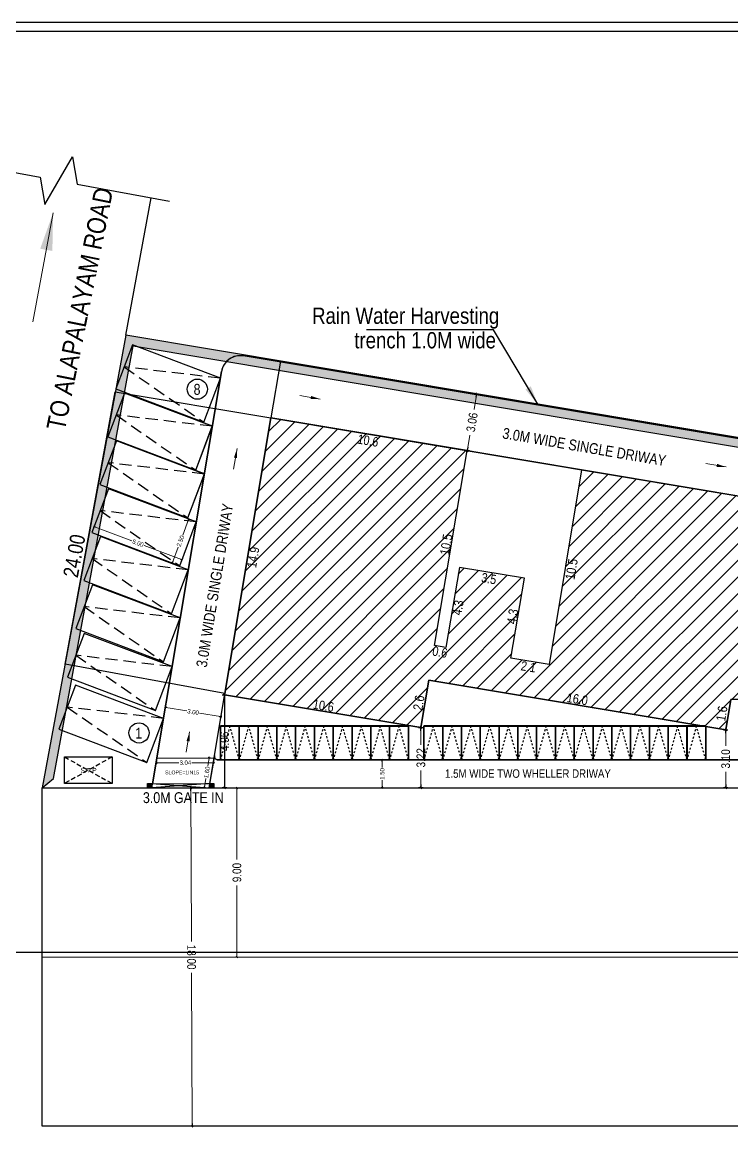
# Model space of a CAD drawing. Header units: metres. Extents: x 127 to 433, y 178 to 269.
# Drawn here: x 180.7 to 218.4, y 209 to 268.5 of the extents above; entities that cross this region are included whole.
import ezdxf

# ---------------------------------------------------------------- set-up
doc = ezdxf.new("R2010")
doc.units = ezdxf.units.M
doc.header["$MEASUREMENT"] = 0
doc.linetypes.add('DASHED', pattern=[0.75, 0.5, -0.25])
doc.linetypes.add('HIDDEN', pattern=[0.375, 0.25, -0.125])
for name, color, linetype, plot in [('ANGULAR_PARKING_SLOT_1', 6, 'Continuous', False), ('BLK_1_COVERED_AREA', 140, 'Continuous', False), ('TWO_WHEELER_PARKING', 2, 'Continuous', False)]:
    doc.layers.add(name, color=color, linetype=linetype, plot=plot)
for name, color, linetype, lineweight in [('BLK_1_DA_RAMP', 1, 'Continuous', 0), ('NOTIFIED_ROAD', 183, 'Continuous', 13), ('ROAD_WIDTH', 1, 'Continuous', 0), ('Sym_TEXT', 96, 'Continuous', 25)]:
    doc.layers.add(name, color=color, linetype=linetype, lineweight=lineweight)
for name, color, linetype in [('BLK_1_LVL_0_BLDG_FOOT_PRINT', 1, 'Continuous'), ('BLK_1_LVL_0_FRONT_SETBACK', 2, 'Continuous'), ('BLK_1_LVL_0_REAR_SETBACK', 11, 'Continuous'), ('BLK_1_LVL_0_SIDE_SETBACK1', 171, 'Continuous'), ('COLU', 6, 'Continuous'), ('Customer scope', 34, 'HIDDEN'), ('Dim', 9, 'Continuous'), ('DRIVE_WAY', 254, 'Continuous'), ('GRID', 8, 'Continuous'), ('HATCH', 8, 'Continuous'), ('PLOT_BOUNDARY', 70, 'Continuous'), ('RWH', 130, 'Continuous'), ('SEPTIC_TANK', 146, 'Continuous'), ('SURRENDER_ROAD_WIDTH', 2, 'Continuous'), ('TWO_WHEELER_DRIVE_WAY', 6, 'Continuous')]:
    doc.layers.add(name, color=color, linetype=linetype)
doc.styles.add('Arial', font='swissc.ttf')
doc.styles.get("Standard").update_dxf_attribs({"font": 'swissc.ttf'})
doc.dimstyles.new('FLOOR DIM', dxfattribs={"dimtxt": 0.23, "dimasz": 0.03, "dimexe": 0.075, "dimexo": 0.3, "dimgap": 0.09, "dimtad": 0, "dimzin": 3, "dimdsep": 46, "dimtxsty": 'Arial', "dimblk": 'JM1', "dimcen": -0.09, "dimse1": 1, "dimse2": 1, "dimclrd": 5, "dimclre": 250, "dimclrt": 3, "dimazin": 0, "dimtfac": 0.65, "dimtix": 1, "dimtofl": 0, "dimtmove": 0, "dimatfit": 2, "dimfxl": 0, "dimfrac": 1, "dimtolj": 1, "dimlwd": 18, "dimlwe": -1, "dimarcsym": 0})
doc.dimstyles.new('FLOOR DIM BUILDING DIM', dxfattribs={"dimtxt": 0.23, "dimasz": 0.025, "dimexe": 0.075, "dimexo": 0.3, "dimgap": 0.09, "dimtad": 0, "dimzin": 3, "dimdsep": 46, "dimtxsty": 'Arial', "dimblk": 'JM1', "dimcen": -0.09, "dimse1": 1, "dimse2": 1, "dimclrd": 5, "dimclre": 250, "dimclrt": 3, "dimazin": 0, "dimtfac": 0.65, "dimtix": 1, "dimtofl": 0, "dimtmove": 0, "dimatfit": 2, "dimfxl": 0, "dimfrac": 1, "dimtolj": 1, "dimlwd": 18, "dimlwe": -1, "dimarcsym": 0})
doc.dimstyles.new('PLAN INNR', dxfattribs={"dimtxt": 0.7, "dimasz": 0.1, "dimexe": 0.18, "dimexo": 0.0625, "dimgap": 0.09, "dimtad": 1, "dimzin": 0, "dimdsep": 46, "dimtxsty": 'Standard', "dimcen": 0.09, "dimse1": 1, "dimse2": 1, "dimsd1": 1, "dimsd2": 1, "dimadec": 0, "dimazin": 0, "dimtfac": 1, "dimtix": 1, "dimtofl": 0, "dimtmove": 2, "dimatfit": 0, "dimfxl": 0, "dimtolj": 1, "dimtzin": 0, "dimarcsym": 0})
doc.dimstyles.get("Standard").update_dxf_attribs({"dimtxt": 1.5, "dimasz": 0.18, "dimexe": 0.18, "dimexo": 0.0625, "dimgap": 0.09, "dimtad": 0, "dimzin": 0, "dimdsep": 46, "dimtxsty": 'Standard', "dimcen": 0.09, "dimse1": 1, "dimse2": 1, "dimsd1": 1, "dimsd2": 1, "dimclrt": 256, "dimadec": 0, "dimazin": 0, "dimtfac": 1, "dimtofl": 0, "dimtmove": 0, "dimatfit": 3, "dimfxl": 0, "dimtolj": 1, "dimtzin": 0, "dimarcsym": 0})

# ---------------------------------------------------------------- blocks, each defined once
blk = doc.blocks.new('*D6')
at = {"layer": 'Defpoints', "color": 0}
for p in [(193.893, 247.488), (191.427, 232.753), (191.904, 232.674)]:
    blk.add_point(p, dxfattribs=at)
at = {"color": 0, "insert": (192.951, 240.064), "char_height": 0.5, "attachment_point": 5, "rotation": 80.49774}
blk.add_mtext('\\A1;14.9', dxfattribs=at)
blk = doc.blocks.new('*D7')
at = {"layer": 'Defpoints', "color": 0}
for p in [(193.893, 247.488), (204.338, 245.74), (204.338, 245.74)]:
    blk.add_point(p, dxfattribs=at)
at = {"color": 0, "insert": (199.058, 246.272), "char_height": 0.5, "attachment_point": 5, "rotation": 350.49774}
blk.add_mtext('\\A1;10.6', dxfattribs=at)
blk = doc.blocks.new('*D8')
at = {"layer": 'Defpoints', "color": 0}
for p in [(204.338, 245.74), (202.597, 235.37), (202.602, 235.369)]:
    blk.add_point(p, dxfattribs=at)
at = {"color": 0, "insert": (203.218, 240.748), "char_height": 0.5, "attachment_point": 5, "rotation": 80.49774}
blk.add_mtext('\\A1;10.5', dxfattribs=at)
blk = doc.blocks.new('*D9')
at = {"layer": 'Defpoints', "color": 0}
for p in [(202.294, 233.53), (201.25, 231.109), (201.872, 231.005)]:
    blk.add_point(p, dxfattribs=at)
at = {"color": 0, "insert": (201.762, 232.321), "char_height": 0.5, "attachment_point": 5, "rotation": 80.49774}
blk.add_mtext('\\A1;2.6', dxfattribs=at)
blk = doc.blocks.new('*D10')
at = {"layer": 'Defpoints', "color": 0}
for p in [(191.498, 233.176), (191.427, 232.753), (201.872, 231.005)]:
    blk.add_point(p, dxfattribs=at)
at = {"color": 0, "insert": (196.687, 232.167), "char_height": 0.5, "attachment_point": 5, "rotation": 350.49774}
blk.add_mtext('\\A1;10.6', dxfattribs=at)
blk = doc.blocks.new('*D11')
at = {"layer": 'Defpoints', "color": 0}
for p in [(210.423, 244.722), (253.129, 237.573), (252.953, 236.521)]:
    blk.add_point(p, dxfattribs=at)
at = {"color": 0, "insert": (231.689, 240.785), "char_height": 0.5, "attachment_point": 5, "rotation": 350.49774}
blk.add_mtext('\\A1;43.3', dxfattribs=at)
blk = doc.blocks.new('*D12')
at = {"layer": 'Defpoints', "color": 0}
for p in [(210.423, 244.722), (208.687, 234.351), (208.687, 234.351)]:
    blk.add_point(p, dxfattribs=at)
at = {"color": 0, "insert": (209.888, 239.432), "char_height": 0.5, "attachment_point": 5, "rotation": 80.49774}
blk.add_mtext('\\A1;10.5', dxfattribs=at)
blk = doc.blocks.new('*D13')
at = {"layer": 'Defpoints', "color": 0}
for p in [(206.664, 234.689), (206.626, 234.464), (208.687, 234.351)]:
    blk.add_point(p, dxfattribs=at)
at = {"color": 0, "insert": (207.59, 234.24), "char_height": 0.5, "attachment_point": 5, "rotation": 350.49774}
blk.add_mtext('\\A1;2.1', dxfattribs=at)
blk = doc.blocks.new('*D14')
at = {"layer": 'Defpoints', "color": 0}
for p in [(207.376, 238.948), (207.376, 238.948), (206.664, 234.689)]:
    blk.add_point(p, dxfattribs=at)
at = {"color": 0, "insert": (206.747, 236.916), "char_height": 0.5, "attachment_point": 5, "rotation": 80.49774}
blk.add_mtext('\\A1;4.3', dxfattribs=at)
blk = doc.blocks.new('*D15')
at = {"layer": 'Defpoints', "color": 0}
for p in [(203.917, 239.527), (207.366, 238.886), (207.376, 238.948)]:
    blk.add_point(p, dxfattribs=at)
at = {"color": 0, "insert": (205.488, 238.927), "char_height": 0.5, "attachment_point": 5, "rotation": 350.49774}
blk.add_mtext('\\A1;3.5', dxfattribs=at)
blk = doc.blocks.new('*D16')
at = {"layer": 'Defpoints', "color": 0}
for p in [(203.917, 239.527), (203.204, 235.269), (203.204, 235.269)]:
    blk.add_point(p, dxfattribs=at)
at = {"color": 0, "insert": (203.845, 237.383), "char_height": 0.5, "attachment_point": 5, "rotation": 80.49774}
blk.add_mtext('\\A1;4.3', dxfattribs=at)
blk = doc.blocks.new('*D17')
at = {"layer": 'Defpoints', "color": 0}
for p in [(202.602, 235.369), (203.204, 235.269), (203.166, 235.043)]:
    blk.add_point(p, dxfattribs=at)
at = {"color": 0, "insert": (202.883, 235.019), "char_height": 0.5, "attachment_point": 5, "rotation": 350.49774}
blk.add_mtext('\\A1;0.6', dxfattribs=at)
blk = doc.blocks.new('*D18')
at = {"layer": 'Defpoints', "color": 0}
for p in [(202.294, 233.53), (218.136, 231.196), (218.085, 230.887)]:
    blk.add_point(p, dxfattribs=at)
at = {"color": 0, "insert": (210.196, 232.518), "char_height": 0.5, "attachment_point": 5, "rotation": 350.49774}
blk.add_mtext('\\A1;16.0', dxfattribs=at)
blk = doc.blocks.new('A$C3A0F259B')
at = {"color": 94}
blk.add_lwpolyline([(0, 2.5), (5, 2.5), (5, 0), (0, 0), (0, 2.5)], dxfattribs=at)
at = {"layer": 'GRID', "color": 6, "linetype": 'DASHED', "ltscale": 1.3}
blk.add_lwpolyline([(0, 2.5), (5, 1.25), (0, 0)], dxfattribs=at)
blk = doc.blocks.new('A$C7F934E2F')
at = {"layer": 'Customer scope', "ltscale": 0.1}
blk.add_lwpolyline([(70.8, 39.4), (0, 19.7), (70.8, 0)], dxfattribs=at)
at = {"layer": 'Sym_TEXT'}
blk.add_lwpolyline([(70.8, 0), (0, 0), (0, 39.4), (70.8, 39.4)], close=True, dxfattribs=at)
blk = doc.blocks.new('*D38')
at = {"layer": 'Defpoints', "color": 0}
for p in [(186.17, 251.882), (284.107, 235.489), (284.107, 235.489)]:
    blk.add_point(p, dxfattribs=at)
at = {"color": 0, "insert": (235.44, 244.334), "char_height": 0.8, "attachment_point": 5, "rotation": 350.49774}
blk.add_mtext('\\A1;99.40', dxfattribs=at)
blk = doc.blocks.new('*D39')
at = {"layer": 'Defpoints', "color": 0}
for p in [(186.17, 251.882), (181.72, 227.789), (181.72, 227.789)]:
    blk.add_point(p, dxfattribs=at)
at = {"color": 0, "insert": (183.434, 240.138), "char_height": 0.8, "attachment_point": 5, "rotation": 79.53671}
blk.add_mtext('\\A1;24.00', dxfattribs=at)
blk = doc.blocks.new('*D40')
at = {"layer": 'Defpoints', "color": 0}
for p in [(181.72, 227.789), (284.02, 227.789), (284.02, 227.789)]:
    blk.add_point(p, dxfattribs=at)
at = {"color": 0, "insert": (232.927, 227.215), "char_height": 0.8, "attachment_point": 5}
blk.add_mtext('\\A1;102.30', dxfattribs=at)
blk = doc.blocks.new('*D59')
at = {"layer": 'Defpoints', "color": 0}
for p in [(218.354, 232.499), (218.354, 232.499), (224.996, 232.53)]:
    blk.add_point(p, dxfattribs=at)
at = {"color": 0, "insert": (221.674, 232.861), "char_height": 0.5, "attachment_point": 5, "rotation": 0.26271}
blk.add_mtext('\\A1;6.6', dxfattribs=at)
blk = doc.blocks.new('*D62')
at = {"layer": 'Defpoints', "color": 0}
for p in [(218.354, 232.499), (218.354, 232.499), (218.085, 230.887)]:
    blk.add_point(p, dxfattribs=at)
at = {"color": 0, "insert": (217.878, 231.75), "char_height": 0.5, "attachment_point": 5, "rotation": 80.49774}
blk.add_mtext('\\A1;1.6', dxfattribs=at)
blk = doc.blocks.new('JM1')
at = {"color": 2}
for p, q in [((0, 2), (0, -2)), ((-0.884, -0.884), (0.884, 0.884)), ((-3, 0), (0, 0))]:
    blk.add_line(p, q, dxfattribs=at)
blk = doc.blocks.new('*D63')
at = {"layer": 'Defpoints', "color": 0}
for p in [(189.635, 227.789), (189.635, 227.789), (189.698, 209.789)]:
    blk.add_point(p, dxfattribs=at)
at = {"layer": 'SURRENDER_ROAD_WIDTH', "color": 5, "lineweight": 18}
for p, q in [((189.635, 227.739), (189.663, 219.618)), ((189.698, 209.839), (189.669, 217.96))]:
    blk.add_line(p, q, dxfattribs=at)
at = {"layer": 'SURRENDER_ROAD_WIDTH', "color": 5, "lineweight": 18, "xscale": 0.05, "yscale": 0.05, "zscale": 0.05}
for p, rotation in [((189.635, 227.789), 90.20076090108493), ((189.698, 209.789), 270.2007609010849)]:
    blk.add_blockref('JM1', p, dxfattribs=dict(at, rotation=rotation))
at = {"layer": 'SURRENDER_ROAD_WIDTH', "color": 3, "insert": (189.666, 218.789), "char_height": 0.46, "attachment_point": 5, "rotation": 270.20076, "style": 'Arial'}
blk.add_mtext('\\A1;18.00', dxfattribs=at)
blk = doc.blocks.new('*D64')
at = {"layer": 'Defpoints', "color": 0}
for p in [(192.064, 227.789), (192.085, 218.789), (192.096, 218.789)]:
    blk.add_point(p, dxfattribs=at)
at = {"layer": 'NOTIFIED_ROAD', "color": 5, "lineweight": 18}
for p, q in [((192.085, 227.739), (192.085, 223.977)), ((192.085, 218.839), (192.085, 222.602))]:
    blk.add_line(p, q, dxfattribs=at)
at = {"layer": 'NOTIFIED_ROAD', "color": 5, "lineweight": 18, "xscale": 0.05, "yscale": 0.05, "zscale": 0.05}
for p, rotation in [((192.085, 227.789), 90), ((192.085, 218.789), 270)]:
    blk.add_blockref('JM1', p, dxfattribs=dict(at, rotation=rotation))
at = {"layer": 'NOTIFIED_ROAD', "color": 3, "insert": (192.085, 223.289), "char_height": 0.46, "attachment_point": 5, "rotation": 90, "style": 'Arial'}
blk.add_mtext('\\A1;9.00', dxfattribs=at)
blk = doc.blocks.new('*D65')
at = {"layer": 'BLK_1_DA_RAMP', "color": 5, "lineweight": 18}
for p, q in [((187.849, 229.136), (188.996, 229.136)), ((190.831, 229.136), (189.684, 229.136))]:
    blk.add_line(p, q, dxfattribs=at)
at = {"layer": 'Defpoints', "color": 0}
for p in [(187.819, 229.372), (190.861, 229.372), (187.819, 229.136)]:
    blk.add_point(p, dxfattribs=at)
at = {"layer": 'BLK_1_DA_RAMP', "color": 5, "lineweight": 18, "xscale": 0.03, "yscale": 0.03, "zscale": 0.03, "rotation": 180}
blk.add_blockref('JM1', (187.819, 229.136), dxfattribs=at)
at = {"layer": 'BLK_1_DA_RAMP', "color": 5, "lineweight": 18, "xscale": 0.03, "yscale": 0.03, "zscale": 0.03}
blk.add_blockref('JM1', (190.861, 229.136), dxfattribs=at)
at = {"layer": 'BLK_1_DA_RAMP', "color": 3, "insert": (189.34, 229.136), "char_height": 0.23, "attachment_point": 5, "style": 'Arial'}
blk.add_mtext('\\A1;3.04', dxfattribs=at)
blk = doc.blocks.new('*D66')
at = {"layer": 'BLK_1_DA_RAMP', "color": 5, "lineweight": 18}
for p, q in [((190.614, 229.383), (190.542, 228.955)), ((190.359, 227.859), (190.43, 228.287))]:
    blk.add_line(p, q, dxfattribs=at)
at = {"layer": 'Defpoints', "color": 0}
for p in [(190.861, 229.372), (190.354, 227.83), (190.596, 227.789)]:
    blk.add_point(p, dxfattribs=at)
at = {"layer": 'BLK_1_DA_RAMP', "color": 5, "lineweight": 18, "xscale": 0.03, "yscale": 0.03, "zscale": 0.03}
for p, rotation in [((190.619, 229.412), 80.49773969063445), ((190.354, 227.83), 260.4977396906344)]:
    blk.add_blockref('JM1', p, dxfattribs=dict(at, rotation=rotation))
at = {"layer": 'BLK_1_DA_RAMP', "color": 3, "insert": (190.486, 228.621), "char_height": 0.23, "attachment_point": 5, "rotation": 80.49774, "style": 'Arial'}
blk.add_mtext('\\A1;1.60', dxfattribs=at)
blk = doc.blocks.new('*D160')
at = {"color": 5, "lineweight": 18}
for p, q in [((218.085, 230.827), (218.085, 230.025)), ((218.085, 227.849), (218.085, 228.651))]:
    blk.add_line(p, q, dxfattribs=at)
at = {"layer": 'Defpoints', "color": 0}
for p in [(218.085, 230.887), (218.085, 227.789), (218.094, 227.789)]:
    blk.add_point(p, dxfattribs=at)
at = {"color": 5, "lineweight": 18, "xscale": 0.06, "yscale": 0.06, "zscale": 0.06}
for p, rotation in [((218.085, 230.887), 90), ((218.085, 227.789), 270)]:
    blk.add_blockref('JM1', p, dxfattribs=dict(at, rotation=rotation))
at = {"color": 3, "insert": (218.085, 229.338), "char_height": 0.46, "attachment_point": 5, "rotation": 90, "style": 'Arial'}
blk.add_mtext('\\A1;3.10', dxfattribs=at)
blk = doc.blocks.new('*D247')
at = {"layer": 'Defpoints', "color": 0}
for p in [(188.272, 232.08), (191.231, 231.585), (191.231, 231.585)]:
    blk.add_point(p, dxfattribs=at)
at = {"layer": 'DRIVE_WAY', "color": 5, "lineweight": 18}
for p, q in [((188.302, 232.075), (189.413, 231.889)), ((191.202, 231.59), (190.091, 231.776))]:
    blk.add_line(p, q, dxfattribs=at)
at = {"layer": 'DRIVE_WAY', "color": 5, "lineweight": 18, "xscale": 0.03, "yscale": 0.03, "zscale": 0.03}
for p, rotation in [((188.272, 232.08), 170.4977396905982), ((191.231, 231.585), 350.4977396905982)]:
    blk.add_blockref('JM1', p, dxfattribs=dict(at, rotation=rotation))
at = {"layer": 'DRIVE_WAY', "color": 3, "insert": (189.752, 231.832), "char_height": 0.23, "attachment_point": 5, "rotation": 350.49774, "style": 'Arial'}
blk.add_mtext('\\A1;3.00', dxfattribs=at)
blk = doc.blocks.new('*D253')
at = {"layer": 'Defpoints', "color": 0}
for p in [(199.812, 229.289), (199.812, 229.289), (199.812, 227.789)]:
    blk.add_point(p, dxfattribs=at)
at = {"layer": 'TWO_WHEELER_DRIVE_WAY', "color": 5, "lineweight": 18}
for p, q in [((199.812, 229.259), (199.812, 228.877)), ((199.812, 227.819), (199.812, 228.201))]:
    blk.add_line(p, q, dxfattribs=at)
at = {"layer": 'TWO_WHEELER_DRIVE_WAY', "color": 5, "lineweight": 18, "xscale": 0.03, "yscale": 0.03, "zscale": 0.03}
for p, rotation in [((199.812, 229.289), 90), ((199.812, 227.789), 270)]:
    blk.add_blockref('JM1', p, dxfattribs=dict(at, rotation=rotation))
at = {"layer": 'TWO_WHEELER_DRIVE_WAY', "color": 3, "insert": (199.812, 228.539), "char_height": 0.23, "attachment_point": 5, "rotation": 90, "style": 'Arial'}
blk.add_mtext('\\A1;1.50', dxfattribs=at)
blk = doc.blocks.new('*D256')
at = {"color": 5, "lineweight": 18}
for p, q in [((184.513, 241.69), (186.501, 240.936)), ((189.132, 239.94), (187.143, 240.693))]:
    blk.add_line(p, q, dxfattribs=at)
at = {"layer": 'Defpoints', "color": 0}
for p in [(184.362, 241.377), (184.484, 241.7), (189.038, 239.606)]:
    blk.add_point(p, dxfattribs=at)
at = {"color": 5, "lineweight": 18, "xscale": 0.03, "yscale": 0.03, "zscale": 0.03}
for p, rotation in [((184.484, 241.7), 159.2545387507785), ((189.16, 239.929), 339.2545387507785)]:
    blk.add_blockref('JM1', p, dxfattribs=dict(at, rotation=rotation))
at = {"color": 3, "insert": (186.822, 240.815), "char_height": 0.23, "attachment_point": 5, "rotation": 339.25454, "style": 'Arial'}
blk.add_mtext('\\A1;5.00', dxfattribs=at)
blk = doc.blocks.new('*D257')
at = {"color": 5, "lineweight": 18}
for p, q in [((189.512, 242.068), (189.201, 241.247)), ((188.648, 239.786), (188.958, 240.607))]:
    blk.add_line(p, q, dxfattribs=at)
at = {"layer": 'Defpoints', "color": 0}
for p in [(189.523, 242.096), (189.924, 241.944), (189.038, 239.606)]:
    blk.add_point(p, dxfattribs=at)
at = {"color": 5, "lineweight": 18, "xscale": 0.03, "yscale": 0.03, "zscale": 0.03}
for p, rotation in [((189.523, 242.096), 69.2545387507779), ((188.637, 239.758), 249.2545387507779)]:
    blk.add_blockref('JM1', p, dxfattribs=dict(at, rotation=rotation))
at = {"color": 3, "insert": (189.08, 240.927), "char_height": 0.23, "attachment_point": 5, "rotation": 69.25454, "style": 'Arial'}
blk.add_mtext('\\A1;2.50', dxfattribs=at)
blk = doc.blocks.new('*D258')
at = {"color": 5, "lineweight": 18}
for p, q in [((201.872, 230.945), (201.872, 230.083)), ((201.872, 227.849), (201.872, 228.711))]:
    blk.add_line(p, q, dxfattribs=at)
at = {"layer": 'Defpoints', "color": 0}
for p in [(201.872, 231.005), (201.872, 227.789), (201.872, 227.789)]:
    blk.add_point(p, dxfattribs=at)
at = {"color": 5, "lineweight": 18, "xscale": 0.06, "yscale": 0.06, "zscale": 0.06}
for p, rotation in [((201.872, 231.005), 90), ((201.872, 227.789), 270)]:
    blk.add_blockref('JM1', p, dxfattribs=dict(at, rotation=rotation))
at = {"color": 3, "insert": (201.872, 229.397), "char_height": 0.46, "attachment_point": 5, "rotation": 90, "style": 'Arial'}
blk.add_mtext('\\A1;3.22', dxfattribs=at)
blk = doc.blocks.new('*D259')
at = {"color": 5, "lineweight": 18}
for p, q in [((191.427, 232.693), (191.427, 230.963)), ((191.427, 227.849), (191.427, 229.579))]:
    blk.add_line(p, q, dxfattribs=at)
at = {"layer": 'Defpoints', "color": 0}
for p in [(191.427, 232.753), (191.427, 232.753), (191.427, 227.789)]:
    blk.add_point(p, dxfattribs=at)
at = {"color": 5, "lineweight": 18, "xscale": 0.06, "yscale": 0.06, "zscale": 0.06}
for p, rotation in [((191.427, 232.753), 90), ((191.427, 227.789), 270)]:
    blk.add_blockref('JM1', p, dxfattribs=dict(at, rotation=rotation))
at = {"color": 3, "insert": (191.427, 230.271), "char_height": 0.46, "attachment_point": 5, "rotation": 90, "style": 'Arial'}
blk.add_mtext('\\A1;4.96', dxfattribs=at)
blk = doc.blocks.new('RYJUK')
at = {"layer": 'COLU'}
h = blk.add_hatch(dxfattribs=at)
h.set_pattern_fill('ANSI31', color=256, scale=0.2)
h.paths.add_polyline_path([(275.495, 227.814), (275.315, 227.814), (275.315, 227.994), (275.495, 227.994)])
for points in [[(275.52, 227.789), (275.29, 227.789), (275.29, 228.019), (275.52, 228.019)], [(275.495, 227.814), (275.315, 227.814), (275.315, 227.994), (275.495, 227.994)]]:
    blk.add_lwpolyline(points, close=True, dxfattribs=at)
blk = doc.blocks.new('*D265')
at = {"color": 5, "lineweight": 18}
for p, q in [((204.833, 248.697), (204.704, 247.928)), ((204.348, 245.799), (204.477, 246.568))]:
    blk.add_line(p, q, dxfattribs=at)
at = {"layer": 'Defpoints', "color": 0}
for p in [(204.843, 248.756), (204.843, 248.756), (204.338, 245.74)]:
    blk.add_point(p, dxfattribs=at)
at = {"color": 5, "lineweight": 18, "xscale": 0.06, "yscale": 0.06, "zscale": 0.06}
for p, rotation in [((204.843, 248.756), 80.4977396906031), ((204.338, 245.74), 260.4977396906031)]:
    blk.add_blockref('JM1', p, dxfattribs=dict(at, rotation=rotation))
at = {"color": 3, "insert": (204.59, 247.248), "char_height": 0.46, "attachment_point": 5, "rotation": 80.49774, "style": 'Arial'}
blk.add_mtext('\\A1;3.06', dxfattribs=at)

msp = doc.modelspace()

# ---------------------------------------------------------------- hatches: boundary and pattern name
h = msp.add_hatch()
h.set_pattern_fill('GRAVEL', color=252, scale=3)
h.set_pattern_definition([(228.0127875, (-113496.15627, 27985.43168), (-24, -27), [0.403608, -39.95726414]), (184.96974073, (-113496.42627, 27985.13168), (36, 3), [0.692604, -68.56777428]), (132.51044708, (-113497.11627, 27985.07168), (30, -33), [0.488364, -48.34809779]), (267.273689, (-113498.28627, 27984.32168), (3, 60), [0.630714, -62.440674125]), (292.83365418, (-113498.31627, 27983.69168), (-15, 36), [0.618465, -61.228119384]), (357.273689, (-113498.07627, 27983.12168), (-60, 3), [0.630714, -62.440674125]), (37.69424047, (-113497.44627, 27983.09168), (-39, -30), [0.834087, -82.57454565]), (72.25532837, (-113496.78627, 27983.60168), (21, 66), [0.787464, -77.95896449]), (121.42956562, (-113496.54627, 27984.35168), (-24, 39), [0.63285, -62.65221933]), (175.2363583, (-113496.87627, 27984.89168), (33, -3), [0.722496, -35.40228774]), (222.3974378, (-113497.59627, 27984.95168), (-36, -33), [0.934344, -92.500125014]), (138.81407483, (-113495.31627, 27984.29168), (-21, 18), [0.318903, -31.57153444]), (171.46923439, (-113495.55627, 27984.50168), (39, -6), [0.606711, -60.06453425]), (225, (-113496.1563, 27984.5917), (-3e-16, -3), [0.424263, -3.81837769]), (203.1985905, (-113496.36627, 27984.95168), (15, 6), [0.228474, -22.61884532]), (291.8014095, (-113496.5763, 27984.8617), (-3, 9), [0.323109, -15.83238542]), (30.96375653, (-113496.4563, 27984.5617), (9, 6), [0.524787, -16.968068685]), (161.5650512, (-113496.0063, 27984.8317), (6, -3), [0.379473, -9.10735998]), (16.38954033, (-113498.31627, 27984.86168), (30, 9), [0.5316, -52.62853544]), (70.34617594, (-113497.80627, 27985.01168), (-12, -33), [0.445983, -44.15222324]), (293.1985905, (-113496.00627, 27985.43168), (-6, 15), [0.456945, -22.39037432]), (343.61045967, (-113495.82627, 27985.01168), (-30, 9), [0.5316, -52.62853544]), (339.44395478, (-113498.31627, 27983.00168), (-15, 6), [0.51264, -25.119371236]), (294.77514057, (-113497.83627, 27982.82168), (-15, 33), [0.429534, -42.52392919]), (66.8014095, (-113495.97627, 27982.43168), (6, 15), [0.456945, -22.39037432]), (17.35402464, (-113495.79627, 27982.85168), (-39, -12), [0.502893, -49.78627084]), (69.44395478, (-113497.44627, 27982.43168), (-6, -15), [0.25632, -25.375691236]), (101.3099325, (-113496.1563, 27982.4317), (-3, 12), [0.15297, -15.14408854]), (165.9637565, (-113496.1863, 27982.5817), (9, -3), [0.618465, -11.75085188]), (186.00900596, (-113496.78627, 27982.73168), (30, 3), [0.57315, -56.74176952]), (303.6900675, (-113496.4563, 27984.2917), (-3, 6), [0.432666, -10.38398783]), (353.15722659, (-113496.21627, 27983.93168), (51, -6), [0.755382, -74.78268787]), (60.9453959, (-113495.46627, 27983.84168), (-12, -21), [0.308868, -30.57802242]), (90, (-113495.3163, 27984.1117), (-3, 3), [0.18, -2.82]), (120.25643716, (-113496.84627, 27982.82168), (12, -21), [0.416772, -41.26055997]), (48.0127875, (-113497.05627, 27983.18168), (24, 27), [0.807216, -39.55365614]), (0, (-113496.5163, 27983.7817), (3, 3), [0.78, -2.22]), (325.30484647, (-113495.73627, 27983.78168), (30, -21), [0.474342, -46.9598229]), (254.0546041, (-113495.34627, 27983.51168), (-3, -12), [0.436806, -21.40352367]), (207.64597536, (-113495.46627, 27983.09168), (-57, -30), [0.711195, -70.40842255]), (175.42607874, (-113496.09627, 27982.76168), (-39, 3), [0.752397, -74.487220224])])
h.paths.add_polyline_path([(186.572, 251.307), (283.603, 235.066), (284.107, 235.489), (186.17, 251.882), (181.72, 227.789), (182.321, 228.289)])
h = msp.add_hatch()
h.set_pattern_fill('ANSI31', color=252, scale=5)
h.set_pattern_definition([(45, (-0.00957, -0.05715), (-0.4419417, 0.4419417), [])])
h.paths.add_polyline_path([(210.423, 244.722), (208.687, 234.351), (206.664, 234.689), (207.376, 238.948), (203.917, 239.527), (203.204, 235.269), (202.602, 235.369), (204.338, 245.74), (193.893, 247.488), (191.427, 232.753), (201.872, 231.005), (202.294, 233.53), (218.085, 230.887), (218.354, 232.499), (224.996, 232.53), (226.587, 232.739), (238.235, 230.789), (238.537, 232.594), (248.538, 230.92), (248.79, 232.429), (252.173, 231.863), (253.129, 237.573)])
h.paths.add_polyline_path([(193.353, 239.272), (193.586, 240.663), (192.553, 240.836), (192.32, 239.445)], flags=24)
h.paths.add_polyline_path([(198.264, 245.871), (199.655, 245.639), (199.828, 246.671), (198.437, 246.904)], flags=24)
h.paths.add_polyline_path([(203.62, 239.958), (203.853, 241.349), (202.82, 241.522), (202.587, 240.131)], flags=25)
h.paths.add_polyline_path([(202.192, 231.699), (202.37, 232.763), (201.337, 232.936), (201.159, 231.872)], flags=25)
h.paths.add_polyline_path([(195.893, 231.766), (197.283, 231.533), (197.456, 232.566), (196.066, 232.799)], flags=25)
h.paths.add_polyline_path([(230.913, 240.381), (232.303, 240.149), (232.476, 241.181), (231.086, 241.414)], flags=24)
h.paths.add_polyline_path([(210.29, 238.642), (210.522, 240.033), (209.49, 240.205), (209.257, 238.815)], flags=24)
h.paths.add_polyline_path([(207.015, 233.797), (208.078, 233.619), (208.251, 234.652), (207.188, 234.83)], flags=24)
h.paths.add_polyline_path([(207.178, 236.303), (207.356, 237.367), (206.323, 237.54), (206.145, 236.476)], flags=25)
h.paths.add_polyline_path([(204.874, 238.496), (205.937, 238.318), (206.11, 239.351), (205.046, 239.529)], flags=24)
h.paths.add_polyline_path([(204.277, 236.771), (204.455, 237.834), (203.422, 238.007), (203.244, 236.943)], flags=24)
h.paths.add_polyline_path([(202.262, 234.589), (203.326, 234.411), (203.499, 235.444), (202.435, 235.622)], flags=24)
h.paths.add_polyline_path([(209.404, 232.117), (210.795, 231.884), (210.967, 232.917), (209.577, 233.149)], flags=25)
h.paths.add_polyline_path([(238.473, 231.12), (238.651, 232.184), (237.618, 232.357), (237.44, 231.293)], flags=25)
h.paths.add_polyline_path([(242.848, 231.69), (244.238, 231.457), (244.411, 232.49), (243.02, 232.723)], flags=25)
h.paths.add_polyline_path([(248.752, 231.106), (248.93, 232.17), (247.897, 232.342), (247.719, 231.279)], flags=25)
h.paths.add_polyline_path([(249.922, 232.057), (250.986, 231.879), (251.158, 232.911), (250.095, 233.089)], flags=25)
h.paths.add_polyline_path([(252.74, 234.157), (252.918, 235.221), (251.885, 235.394), (251.707, 234.33)], flags=25)
h.paths.add_polyline_path([(221.134, 232.332), (222.213, 232.337), (222.208, 233.384), (221.129, 233.379)], flags=25)
h.paths.add_polyline_path([(225.268, 232.384), (226.338, 232.524), (226.201, 233.563), (225.132, 233.422)], flags=25)
h.paths.add_polyline_path([(231.676, 231.704), (233.067, 231.472), (233.24, 232.504), (231.849, 232.737)], flags=25)
h.paths.add_polyline_path([(218.306, 231.12), (218.484, 232.183), (217.451, 232.356), (217.273, 231.293)], flags=25)
h.paths.add_polyline_path([(218.377, 236.522), (225.117, 235.758), (225.219, 236.657), (218.479, 237.422)], flags=24)

# ---------------------------------------------------------------- linework, layer by layer
for p, q in [((186.17, 251.882), (187.521, 259.196)), ((187.554, 228.019), (190.596, 227.789)), ((190.634, 228.019), (187.554, 227.789)), ((190.631, 227.996), (190.596, 227.789)), ((180.107, 219.054), (289.428, 219.054))]:
    msp.add_line(p, q)
for points in [[(323.645, 178.038), (323.645, 268.526), (165.294, 268.526), (165.294, 178.038)], [(323.165, 178.518), (323.165, 268.046), (165.774, 268.046), (165.774, 178.518)], [(191.427, 232.753), (201.872, 231.005), (202.294, 233.53), (218.085, 230.887), (218.354, 232.499), (224.996, 232.53), (226.587, 232.739), (238.235, 230.789), (238.537, 232.594), (248.538, 230.92), (248.79, 232.429), (252.173, 231.863), (253.129, 237.573), (210.423, 244.722), (208.687, 234.351), (206.664, 234.689), (207.376, 238.948), (203.917, 239.527), (203.204, 235.269), (202.602, 235.369), (204.338, 245.74), (193.893, 247.488)]]:
    msp.add_lwpolyline(points, close=True)
at = {"linetype": 'Continuous'}
msp.add_lwpolyline([(176.704, 261.194), (181.62, 260.286), (181.863, 258.844), (183.345, 261.364), (183.587, 259.923), (188.504, 259.015)], dxfattribs=at)
at = {"color": 1, "lineweight": -3, "ltscale": 0.5}
msp.add_lwpolyline([(181.72, 227.789), (284.02, 227.789), (284.107, 235.489), (186.17, 251.882)], close=True, dxfattribs=at)
for centre in [(189.978, 249.009), (186.875, 230.717)]:
    msp.add_circle(centre, 0.537)
at = {"layer": 'ANGULAR_PARKING_SLOT_1', "color": 6, "linetype": 'Continuous'}
for points in [[(190.318, 247.254), (191.204, 249.591), (186.528, 251.363), (185.642, 249.025)], [(189.89, 244.696), (190.775, 247.034), (186.1, 248.805), (185.214, 246.467)], [(189.465, 242.158), (190.351, 244.496), (185.675, 246.267), (184.789, 243.929)], [(189.038, 239.606), (189.924, 241.944), (185.248, 243.715), (184.362, 241.377)], [(188.611, 237.057), (189.497, 239.394), (184.821, 241.166), (183.935, 238.828)], [(188.183, 234.497), (189.068, 236.835), (184.393, 238.606), (183.507, 236.269)], [(187.75, 231.909), (188.635, 234.247), (183.959, 236.018), (183.074, 233.68)], [(187.288, 229.153), (188.174, 231.491), (183.498, 233.262), (182.612, 230.924)]]:
    msp.add_lwpolyline(points, close=True, dxfattribs=at)
at = {"layer": 'BLK_1_COVERED_AREA'}
msp.add_lwpolyline([(191.427, 232.753), (201.872, 231.005), (202.294, 233.53), (218.085, 230.887), (218.354, 232.499), (224.996, 232.53), (226.587, 232.739), (238.235, 230.789), (238.537, 232.594), (248.538, 230.92), (248.79, 232.429), (252.173, 231.863), (253.129, 237.573), (210.423, 244.722), (208.687, 234.351), (206.664, 234.689), (207.376, 238.948), (203.917, 239.527), (203.204, 235.269), (202.602, 235.369), (204.338, 245.74), (193.893, 247.488)], close=True, dxfattribs=at)
at = {"layer": 'BLK_1_DA_RAMP'}
msp.add_lwpolyline([(187.554, 227.789), (187.819, 229.372), (190.861, 229.372), (190.596, 227.789)], close=True, dxfattribs=at)
at = {"layer": 'BLK_1_LVL_0_BLDG_FOOT_PRINT', "lineweight": -3}
msp.add_lwpolyline([(191.427, 232.753), (201.872, 231.005), (202.294, 233.53), (218.085, 230.887), (218.354, 232.499), (224.996, 232.53), (226.587, 232.739), (238.235, 230.789), (238.537, 232.594), (248.538, 230.92), (248.79, 232.429), (252.173, 231.863), (253.129, 237.573), (210.423, 244.722), (208.687, 234.351), (206.664, 234.689), (207.376, 238.948), (203.917, 239.527), (203.204, 235.269), (202.602, 235.369), (204.338, 245.74), (193.893, 247.488)], close=True, dxfattribs=at)
at = {"layer": 'BLK_1_LVL_0_FRONT_SETBACK', "lineweight": -3}
msp.add_lwpolyline([(191.427, 232.753), (191.427, 227.789), (252.173, 227.789), (252.173, 231.863), (248.79, 232.429), (248.538, 230.92), (238.537, 232.594), (238.235, 230.789), (226.587, 232.739), (224.996, 232.53), (218.354, 232.499), (218.085, 230.887), (202.294, 233.53), (201.872, 231.005)], close=True, dxfattribs=at)
at = {"layer": 'BLK_1_LVL_0_REAR_SETBACK', "lineweight": -3}
msp.add_lwpolyline([(194.398, 250.504), (193.893, 247.488), (253.129, 237.573), (253.638, 240.589)], close=True, dxfattribs=at)
at = {"layer": 'BLK_1_LVL_0_SIDE_SETBACK1', "lineweight": -3}
msp.add_lwpolyline([(191.436, 232.811), (182.938, 234.382), (185.614, 248.874), (193.893, 247.488)], close=True, dxfattribs=at)
at = {"layer": 'Dim', "color": 252, "linetype": 'HIDDEN', "lineweight": -3}
for p, q in [((182.912, 229.443), (185.445, 228.03)), ((185.445, 229.443), (182.912, 228.03))]:
    msp.add_line(p, q, dxfattribs=at)
msp.add_lwpolyline([(182.912, 229.443), (185.445, 229.443), (185.445, 228.03), (182.912, 228.03)], close=True, dxfattribs=at)
at = {"layer": 'DRIVE_WAY', "color": 254}
msp.add_lwpolyline([(187.592, 228.016), (190.634, 228.019), (193.893, 247.488), (274.686, 233.965, -0.366432), (275.52, 232.979), (275.52, 228.019), (278.52, 228.019), (278.52, 235.519, 0.366432), (277.686, 236.505), (192.416, 250.778, 0.414214), (191.265, 249.956)], format="xyb", close=True, dxfattribs=at)
at = {"layer": 'HATCH'}
for p, q in [((277.686, 236.505), (192.416, 250.778)), ((187.554, 227.789), (191.265, 249.956)), ((190.886, 229.522), (193.893, 247.488)), ((274.686, 233.965), (193.893, 247.488)), ((191.083, 229.289), (275.02, 229.289))]:
    msp.add_line(p, q, dxfattribs=at)
msp.add_lwpolyline([(186.17, 251.882), (181.72, 227.789), (182.321, 228.289), (186.572, 251.307), (283.603, 235.066), (284.107, 235.489)], close=True, dxfattribs=at)
for centre, radius, start, end in [((192.251, 249.791), 1, 80.49774, 170.49774), ((191.083, 229.489), 0.2, 170.49774, 270)]:
    msp.add_arc(centre, radius, start, end, dxfattribs=at)
at = {"layer": 'NOTIFIED_ROAD', "color": 1}
msp.add_line((181.72, 218.789), (289.428, 218.789), dxfattribs=at)
msp.add_lwpolyline([(181.72, 209.789), (181.72, 227.789), (289.428, 227.789), (289.428, 209.789)], close=True, dxfattribs=at)
at = {"layer": 'PLOT_BOUNDARY', "lineweight": -3}
msp.add_lwpolyline([(181.72, 227.789), (284.02, 227.789), (284.107, 235.489), (186.17, 251.882)], close=True, dxfattribs=at)
at = {"layer": 'ROAD_WIDTH', "color": 1}
msp.add_lwpolyline([(181.72, 209.789), (181.72, 227.789), (289.428, 227.789), (289.428, 209.789)], close=True, dxfattribs=at)
at = {"layer": 'RWH', "lineweight": -3}
msp.add_lwpolyline([(186.17, 251.882), (181.72, 227.789), (182.321, 228.289), (186.572, 251.307), (283.603, 235.066), (284.107, 235.489)], close=True, dxfattribs=at)
at = {"layer": 'SEPTIC_TANK', "linetype": 'ByBlock'}
msp.add_lwpolyline([(182.912, 229.443), (185.445, 229.443), (185.445, 228.03), (182.912, 228.03)], close=True, dxfattribs=at)
at = {"layer": 'SURRENDER_ROAD_WIDTH'}
msp.add_lwpolyline([(181.72, 209.789), (181.72, 227.789), (289.428, 227.789), (289.428, 209.789)], close=True, dxfattribs=at)
at = {"layer": 'TWO_WHEELER_DRIVE_WAY', "color": 6}
msp.add_lwpolyline([(190.596, 227.789), (275.52, 227.789), (275.52, 229.789, -0.414214), (275.02, 229.289), (191.083, 229.289, -0.463666), (190.886, 229.522)], format="xyb", close=True, dxfattribs=at)
at = {"layer": 'TWO_WHEELER_PARKING', "linetype": 'Continuous'}
for points in [[(192.208, 229.289), (192.208, 231.089), (191.208, 231.089), (191.208, 229.289)], [(193.208, 229.289), (193.208, 231.089), (192.208, 231.089), (192.208, 229.289)], [(194.208, 229.289), (194.208, 231.089), (193.208, 231.089), (193.208, 229.289)], [(195.207, 229.289), (195.207, 231.089), (194.207, 231.089), (194.207, 229.289)], [(196.207, 229.289), (196.207, 231.089), (195.207, 231.089), (195.207, 229.289)], [(197.207, 229.289), (197.207, 231.089), (196.207, 231.089), (196.207, 229.289)], [(198.207, 229.289), (198.207, 231.089), (197.207, 231.089), (197.207, 229.289)], [(199.206, 229.289), (199.206, 231.089), (198.206, 231.089), (198.206, 229.289)], [(200.206, 229.289), (200.206, 231.089), (199.206, 231.089), (199.206, 229.289)], [(201.206, 229.289), (201.206, 231.089), (200.206, 231.089), (200.206, 229.289)], [(203.03, 229.289), (203.03, 231.089), (202.03, 231.089), (202.03, 229.289)], [(204.03, 229.289), (204.03, 231.089), (203.03, 231.089), (203.03, 229.289)], [(205.029, 229.289), (205.029, 231.089), (204.029, 231.089), (204.029, 229.289)], [(206.029, 229.289), (206.029, 231.089), (205.029, 231.089), (205.029, 229.289)], [(207.029, 229.289), (207.029, 231.089), (206.029, 231.089), (206.029, 229.289)], [(208.029, 229.289), (208.029, 231.089), (207.029, 231.089), (207.029, 229.289)], [(209.028, 229.289), (209.028, 231.089), (208.028, 231.089), (208.028, 229.289)], [(210.028, 229.289), (210.028, 231.089), (209.028, 231.089), (209.028, 229.289)], [(211.028, 229.289), (211.028, 231.089), (210.028, 231.089), (210.028, 229.289)], [(212.028, 229.289), (212.028, 231.089), (211.028, 231.089), (211.028, 229.289)], [(213.027, 229.289), (213.027, 231.089), (212.027, 231.089), (212.027, 229.289)], [(214.027, 229.289), (214.027, 231.089), (213.027, 231.089), (213.027, 229.289)], [(215.027, 229.289), (215.027, 231.089), (214.027, 231.089), (214.027, 229.289)], [(216.027, 229.289), (216.027, 231.089), (215.027, 231.089), (215.027, 229.289)], [(217.026, 229.289), (217.026, 231.089), (216.026, 231.089), (216.026, 229.289)]]:
    msp.add_lwpolyline(points, close=True, dxfattribs=at)

# ---------------------------------------------------------------- block references
at = {"extrusion": (0, 0, -1), "zscale": -1, "rotation": 20.74546124922164}
for p in [(-190.318, 247.254), (-189.89, 244.696), (-189.465, 242.158), (-189.038, 239.606), (-188.611, 237.057), (-188.183, 234.497), (-187.75, 231.909), (-187.288, 229.153)]:
    msp.add_blockref('A$C3A0F259B', p, dxfattribs=at)
at = {"xscale": 0.0254, "yscale": 0.0254, "zscale": 0.0254, "rotation": 269.999999999906}
for p in [(191.208, 231.087), (192.208, 231.087), (193.208, 231.087), (194.207, 231.087), (195.207, 231.087), (196.207, 231.087), (197.207, 231.087), (198.206, 231.087), (199.206, 231.087), (200.206, 231.087), (202.03, 231.087), (203.03, 231.087), (204.029, 231.087), (205.029, 231.087), (206.029, 231.087), (207.029, 231.087), (208.028, 231.087), (209.028, 231.087), (210.028, 231.087), (211.028, 231.087), (212.027, 231.087), (213.027, 231.087), (214.027, 231.087), (215.027, 231.087), (216.026, 231.087)]:
    msp.add_blockref('A$C7F934E2F', p, dxfattribs=at)
for p in [(-87.966, 0), (-84.656, 0)]:
    msp.add_blockref('RYJUK', p)

# ---------------------------------------------------------------- texts
at = {"style": 'Arial'}
for s, p in [('Rain Water Harvesting', (196.085, 252.485)), ('trench 1.0M wide', (198.328, 251.181))]:
    msp.add_text(s, height=0.864, dxfattribs=at).set_placement(p)
at = {"color": 7}
for s, height, p in [('8', 0.576, (189.779, 248.712)), ('1', 0.576, (186.676, 230.42)), ('1.5M WIDE TWO WHELLER DRIWAY', 0.45, (203.156, 228.333))]:
    msp.add_text(s, height=height, dxfattribs=at).set_placement(p)
for rotation, p in [(350.27663, (206.179, 246.396)), (80.75328, (190.477, 234.176))]:
    msp.add_text('3.0M WIDE SINGLE DRIWAY', height=0.576, rotation=rotation, dxfattribs=at).set_placement(p)
at = {"insert": (183.733, 253.283), "char_height": 1, "attachment_point": 5, "rotation": 78.62117}
msp.add_mtext('TO ALAPALAYAM ROAD', dxfattribs=at)
at = {"lineweight": -3, "insert": (184.189, 228.726), "char_height": 0.25, "attachment_point": 5}
msp.add_mtext('\\A1;S.T.P', dxfattribs=at)
at = {"color": 7, "insert": (187.084, 227.563), "char_height": 0.576, "width": 4.149, "attachment_point": 1}
msp.add_mtext('3.0M GATE IN', dxfattribs=at)
at = {"layer": 'BLK_1_DA_RAMP', "insert": (189.167, 228.716), "char_height": 0.2, "width": 2.4, "attachment_point": 2}
msp.add_mtext('SLOPE=1IN15', dxfattribs=at)

# ---------------------------------------------------------------- dimensions: what is measured, and where the dimension line sits
for base, p2, angle, text, override, picture, middle in [((181.72, 227.789), (181.72, 227.789), 259.53671, '24.00', {"dimtxt": 0.8}, '*D39', (183.434, 240.138)), ((284.107, 235.489), (284.107, 235.489), 350.49774, '99.40', {"dimtxt": 0.8, "dimtad": 4}, '*D38', (235.44, 244.334))]:
    dim = msp.add_linear_dim(base=base, p1=(186.17, 251.882), p2=p2, angle=angle, text=text, dimstyle='PLAN INNR', override=override)
    dim.commit()
    dim.dimension.update_dxf_attribs({"geometry": picture, "text_midpoint": middle, "dimtype": 161})
at = {"color": 7}
for p1, p2, dimstyle, override, picture, middle in [((204.338, 245.74), (204.843, 248.756), 'FLOOR DIM', {"dimscale": 2, "dimpost": '\\X'}, '*D265', (204.59, 247.248)), ((193.893, 247.488), (204.338, 245.74), 'PLAN INNR', {"dimtxt": 0.5, "dimtad": 4, "dimdec": 1}, '*D7', (199.058, 246.272)), ((224.996, 232.53), (218.354, 232.499), 'PLAN INNR', {"dimtxt": 0.5, "dimdec": 1}, '*D59', (221.674, 232.861)), ((191.427, 227.789), (191.427, 232.753), 'FLOOR DIM', {"dimscale": 2, "dimpost": '\\X'}, '*D259', (191.427, 230.271)), ((218.085, 230.887), (218.354, 232.499), 'PLAN INNR', {"dimtxt": 0.5, "dimdec": 1}, '*D62', (217.878, 231.75)), ((201.872, 231.005), (201.872, 227.789), 'FLOOR DIM', {"dimscale": 2, "dimpost": '\\X'}, '*D258', (201.872, 229.397))]:
    dim = msp.add_aligned_dim(p1=p1, p2=p2, distance=0, dimstyle=dimstyle, override=override, dxfattribs=at)
    dim.commit()
    dim.dimension.update_dxf_attribs({"geometry": picture, "text_midpoint": middle})
for base, p1, p2, angle, picture, middle in [((191.904, 232.674), (193.893, 247.488), (191.427, 232.753), 260.49774, '*D6', (192.951, 240.064)), ((202.597, 235.37), (204.338, 245.74), (202.602, 235.369), 260.49774, '*D8', (203.218, 240.748)), ((208.687, 234.351), (210.423, 244.722), (208.687, 234.351), 260.49774, '*D12', (209.888, 239.432)), ((252.953, 236.521), (210.423, 244.722), (253.129, 237.573), 350.49774, '*D11', (231.689, 240.785)), ((203.204, 235.269), (203.917, 239.527), (203.204, 235.269), 260.49774, '*D16', (203.845, 237.383)), ((207.366, 238.886), (203.917, 239.527), (207.376, 238.948), 350.49774, '*D15', (205.488, 238.927)), ((207.376, 238.948), (206.664, 234.689), (207.376, 238.948), 80.49774, '*D14', (206.747, 236.916)), ((203.166, 235.043), (202.602, 235.369), (203.204, 235.269), 350.49774, '*D17', (202.883, 235.019)), ((206.626, 234.464), (208.687, 234.351), (206.664, 234.689), 170.49774, '*D13', (207.59, 234.24)), ((201.25, 231.109), (202.294, 233.53), (201.872, 231.005), 260.49774, '*D9', (201.762, 232.321)), ((218.136, 231.196), (202.294, 233.53), (218.085, 230.887), 350.49774, '*D18', (210.196, 232.518)), ((191.498, 233.176), (201.872, 231.005), (191.427, 232.753), 170.49774, '*D10', (196.687, 232.167))]:
    dim = msp.add_linear_dim(base=base, p1=p1, p2=p2, angle=angle, dimstyle='PLAN INNR', override={"dimtxt": 0.5, "dimdec": 1}, dxfattribs=at)
    dim.commit()
    dim.dimension.update_dxf_attribs({"geometry": picture, "text_midpoint": middle, "dimtype": 161})
for p2, distance, picture, middle in [((189.924, 241.944), 0.429, '*D257', (189.08, 240.927)), ((184.362, 241.377), -0.345, '*D256', (186.822, 240.815))]:
    dim = msp.add_aligned_dim(p1=(189.038, 239.606), p2=p2, distance=distance, dimstyle='FLOOR DIM', override={"dimpost": '\\X'})
    dim.commit()
    dim.dimension.update_dxf_attribs({"geometry": picture, "text_midpoint": middle})
dim = msp.add_linear_dim(base=(218.085, 227.789), p1=(218.085, 230.887), p2=(218.094, 227.789), angle=90, dimstyle='FLOOR DIM', override={"dimscale": 2, "dimpost": '\\X'}, dxfattribs=at)
dim.commit()
dim.dimension.update_dxf_attribs({"geometry": '*D160', "text_midpoint": (218.085, 229.338)})
dim = msp.add_linear_dim(base=(284.02, 227.789), p1=(181.72, 227.789), p2=(284.02, 227.789), angle=0, dimstyle='PLAN INNR', override={"dimtxt": 0.8})
dim.commit()
dim.dimension.update_dxf_attribs({"geometry": '*D40', "text_midpoint": (232.927, 227.215), "dimtype": 161})
at = {"layer": 'BLK_1_DA_RAMP', "color": 2}
dim = msp.add_linear_dim(base=(187.819, 229.136), p1=(190.861, 229.372), p2=(187.819, 229.372), dimstyle='FLOOR DIM', override={"dimpost": '\\X'}, dxfattribs=at)
dim.commit()
dim.dimension.update_dxf_attribs({"geometry": '*D65', "text_midpoint": (189.34, 229.136)})
at = {"layer": 'BLK_1_DA_RAMP', "color": 1}
dim = msp.add_aligned_dim(p1=(190.8609, 229.3717), p2=(190.596, 227.7892), distance=-0.2456, dimstyle='FLOOR DIM', override={"dimpost": '\\X'}, dxfattribs=at)
dim.commit()
dim.dimension.update_dxf_attribs({"geometry": '*D66', "text_midpoint": (190.4862, 228.621)})
at = {"layer": 'DRIVE_WAY', "color": 254}
dim = msp.add_aligned_dim(p1=(188.272, 232.08), p2=(191.231, 231.585), distance=0, dimstyle='FLOOR DIM', override={"dimpost": '\\X'}, dxfattribs=at)
dim.commit()
dim.dimension.update_dxf_attribs({"geometry": '*D247', "text_midpoint": (189.752, 231.832)})
at = {"layer": 'NOTIFIED_ROAD', "color": 1}
dim = msp.add_linear_dim(base=(192.085, 218.789), p1=(192.064, 227.789), p2=(192.096, 218.789), angle=90, dimstyle='FLOOR DIM BUILDING DIM', override={"dimscale": 2, "dimpost": '\\X'}, dxfattribs=at)
dim.commit()
dim.dimension.update_dxf_attribs({"geometry": '*D64', "text_midpoint": (192.085, 223.289)})
at = {"layer": 'SURRENDER_ROAD_WIDTH'}
dim = msp.add_aligned_dim(p1=(189.698, 209.789), p2=(189.635, 227.789), distance=0, dimstyle='FLOOR DIM BUILDING DIM', override={"dimscale": 2, "dimpost": '\\X'}, dxfattribs=at)
dim.commit()
dim.dimension.update_dxf_attribs({"geometry": '*D63', "text_midpoint": (189.666, 218.789)})
at = {"layer": 'TWO_WHEELER_DRIVE_WAY', "color": 6}
dim = msp.add_linear_dim(base=(199.812, 229.289), p1=(199.812, 227.789), p2=(199.812, 229.289), angle=90, dimstyle='FLOOR DIM', override={"dimpost": '\\X'}, dxfattribs=at)
dim.commit()
dim.dimension.update_dxf_attribs({"geometry": '*D253', "text_midpoint": (199.812, 228.539)})

# ---------------------------------------------------------------- leaders
for points, dimstyle, override in [([(208.089, 248.213), (205.741, 252.165), (198.981, 252.174)], 'Standard', {"dimasz": 1, "dimclrd": 1}), ([(196.505, 248.486), (195.422, 248.667)], 'FLOOR DIM', {"dimasz": 0.5, "dimgap": 0.09, "dimtad": 0, "dimclrd": 256}), ([(192.089, 245.844), (191.908, 244.761)], 'FLOOR DIM', {"dimasz": 0.5, "dimgap": 0.09, "dimtad": 0, "dimclrd": 256}), ([(218.107, 244.87), (217.024, 245.051)], 'FLOOR DIM', {"dimasz": 0.5, "dimgap": 0.09, "dimtad": 0, "dimclrd": 256}), ([(189.566, 230.774), (189.385, 229.691)], 'FLOOR DIM', {"dimasz": 0.5, "dimgap": 0.09, "dimtad": 0, "dimclrd": 256})]:
    msp.add_leader(points, dimstyle=dimstyle, override=override)
at = {"layer": 'DRIVE_WAY', "color": 254}
msp.add_leader([(182.305, 258.39), (181.233, 252.586)], dimstyle='FLOOR DIM', override={"dimasz": 2, "dimgap": 0.09, "dimtad": 0, "dimclrd": 256}, dxfattribs=at)

doc.saveas('drawing.dxf')
